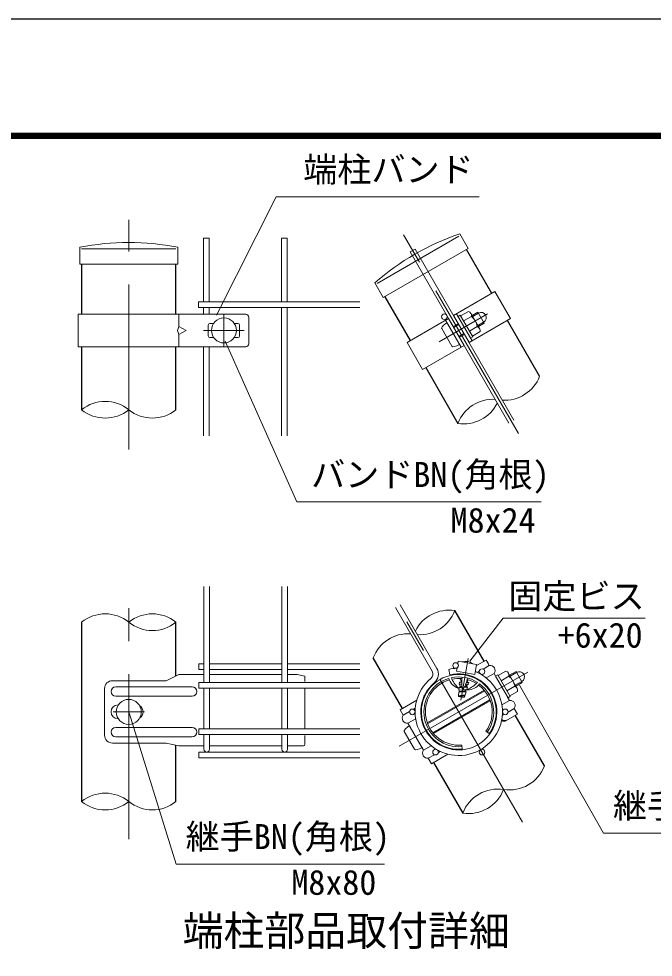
# Model space of a CAD drawing. Units: millimetres, scale not verified. Extents: x -4200 to 4200, y -2970 to 2970.
# Drawn here: x 782 to 2003, y 1164 to 2970 of the extents above; entities that cross this region are included whole.
import ezdxf
from ezdxf.enums import TextEntityAlignment as Align

# ---------------------------------------------------------------- set-up
doc = ezdxf.new("R2010")
doc.units = ezdxf.units.MM
doc.header["$LTSCALE"] = 10
doc.linetypes.add('USER1', pattern=[50.8, 31.75, -6.35, 6.35, -6.35])
for name, color, linetype, lineweight in [('0-0_D-BMK', 2, 'USER1', 13), ('0-1_D-TTL-TXT', 7, 'Continuous', 25), ('0-2_D-STR-TXT', 7, 'Continuous', 13), ('0-3_D-STR-DIM', 7, 'Continuous', 13), ('0-4_D-STR1', 1, 'Continuous', 25), ('0-5_D-STR3', 3, 'Continuous', 13), ('0-6_D-STR2', 7, 'Continuous', 13), ('0-E_D-TTL', 7, 'Continuous', 25)]:
    doc.layers.add(name, color=color, linetype=linetype, lineweight=lineweight)
doc.styles.add('ＭＳ ゴシック', font='')
doc.styles.get('ＭＳ ゴシック').set_extended_font_data('MS Gothic')

msp = doc.modelspace()

# ---------------------------------------------------------------- linework, layer by layer
at = {"layer": '0-0_D-BMK'}
for p, q in [((993.74, 2141.18), (993.74, 2583.12)), ((1743.34, 2171.89), (1522.37, 2554.61)), ((1591.28, 2348.74), (1684.14, 2402.35)), ((1176.74, 2400.37), (1176.74, 2340.37)), ((1137.74, 2370.37), (1215.74, 2370.37)), ((993.74, 1391.73), (993.74, 1881.42)), ((1751.17, 1424.53), (1506.33, 1848.61)), ((1646.91, 1739.56), (1632.75, 1659.26)), ((1761.37, 1713.14), (1514.02, 1570.33)), ((963.74, 1636.57), (1023.74, 1636.57))]:
    msp.add_line(p, q, dxfattribs=at)
at = {"layer": '0-2_D-STR-TXT'}
for p, q in [((1277.19, 2627.68), (1162.31, 2399.6)), ((1277.19, 2627.68), (1667.84, 2627.68)), ((1316.85, 2040.4), (1179.26, 2350.07)), ((1316.85, 2040.4), (1787.42, 2040.4)), ((1714.31, 1816.74), (1649.84, 1734.36)), ((1714.31, 1816.74), (1987.32, 1816.74)), ((1907.28, 1403.27), (1745.76, 1687.97)), ((1084.91, 1343.68), (994.34, 1634.66)), ((1907.28, 1403.27), (2307.93, 1403.27)), ((1084.91, 1343.68), (1485.56, 1343.68))]:
    msp.add_line(p, q, dxfattribs=at)
at = {"layer": '0-3_D-STR-DIM'}
for centre, start, end in [((1717.05, 2308.17), 266.30864, 339.02451), ((948.37, 2161.88), 50.97549, 129.02451), ((1694.44, 2165.83), 86.30864, 159.02451), ((1638.46, 2262.8), 260.97549, 333.69136), ((948.37, 2273.85), 230.97549, 309.02451), ((1039.12, 2273.85), 230.97549, 309.02451), ((948.37, 1753.09), 50.97549, 129.02451), ((1039.12, 1753.09), 50.97549, 129.02451), ((1609.79, 1760.17), 80.97549, 153.69136), ((1553.8, 1857.13), 266.30864, 339.02451), ((1039.12, 1865.06), 230.97549, 309.02451), ((1531.19, 1714.79), 86.30864, 159.02451), ((1726.3, 1558.35), 260.97549, 339.02451), ((1703.69, 1416.01), 80.97549, 159.02451), ((1647.71, 1512.98), 260.97549, 339.02451), ((948.37, 1408.09), 50.97549, 129.02451), ((948.37, 1520.06), 230.97549, 309.02451), ((1039.12, 1520.06), 230.97549, 309.02451)]:
    msp.add_arc(centre, 72.06, start, end, dxfattribs=at)
at = {"layer": '0-4_D-STR1'}
for p, q in [((1692.34, 2441.72), (1643.65, 2526.05)), ((902.99, 2497.74), (902.99, 2401.87)), ((1084.49, 2401.87), (1084.49, 2497.74)), ((1486.47, 2435.3), (1535.16, 2350.97)), ((1784.34, 2282.37), (1722.34, 2389.76)), ((902.99, 2338.87), (902.99, 2217.87)), ((1084.49, 2217.87), (1084.49, 2338.87)), ((1565.16, 2299.01), (1627.16, 2191.62)), ((1677.34, 1733.91), (1621.09, 1831.34)), ((902.99, 1809.07), (902.99, 1464.07)), ((1084.49, 1705.81), (1084.49, 1809.07)), ((1520.16, 1643.16), (1463.91, 1740.59)), ((1564.28, 1668.63), (1562.43, 1667.57)), ((1793.59, 1532.56), (1737.29, 1630.06)), ((1084.49, 1464.07), (1084.49, 1572.42)), ((1580.16, 1539.24), (1636.41, 1441.81))]:
    msp.add_line(p, q, dxfattribs=at)
at = {"layer": '0-5_D-STR3'}
for p, q in [((1471.78, 2460.74), (1628.96, 2551.49)), ((1646.77, 2527.85), (1630.45, 2556.11)), ((899.39, 2497.74), (899.39, 2530.38)), ((1088.09, 2497.74), (1088.09, 2530.38)), ((1483.35, 2433.5), (1646.77, 2527.85)), ((902.99, 2527.12), (1084.49, 2527.12)), ((899.39, 2497.74), (1088.09, 2497.74)), ((1483.35, 2433.5), (1467.03, 2461.76)), ((1618.42, 2399.05), (1698.32, 2445.17)), ((1698.32, 2445.17), (1728.32, 2393.21)), ((896.09, 2401.87), (1218.74, 2401.87)), ((896.09, 2401.87), (896.09, 2338.87)), ((1090.21, 2401.87), (1090.21, 2377.87)), ((1654.4, 2350.54), (1624.4, 2402.5)), ((1632.31, 2398.4), (1647.38, 2407.1)), ((1651.78, 2403.68), (1669.1, 2373.68)), ((1654.44, 2399.06), (1665.62, 2405.51)), ((1655.46, 2397.3), (1666.63, 2403.76)), ((1677.62, 2384.73), (1665.62, 2405.51)), ((1149.74, 2383.87), (1156.9, 2383.87)), ((1196.59, 2383.87), (1203.74, 2383.87)), ((1224.74, 2395.87), (1224.74, 2344.87)), ((1529.18, 2347.52), (1609.07, 2393.65)), ((1633.1, 2338.24), (1603.1, 2390.2)), ((1606.1, 2385), (1630.1, 2343.43)), ((1639.07, 2341.69), (1609.07, 2393.65)), ((1618.07, 2378.06), (1627.42, 2383.46)), ((1648.42, 2347.09), (1618.42, 2399.05)), ((1651.4, 2355.73), (1627.4, 2397.3)), ((1632.31, 2398.4), (1654.81, 2359.43)), ((1637.93, 2388.66), (1653, 2397.36)), ((1648.42, 2347.09), (1728.32, 2393.21)), ((1665.43, 2380.04), (1676.6, 2386.49)), ((1666.44, 2378.28), (1677.62, 2384.73)), ((1146.74, 2380.87), (1146.74, 2359.87)), ((1206.74, 2380.87), (1206.74, 2359.87)), ((1595.87, 2373.9), (1615.37, 2340.13)), ((1619.09, 2376.3), (1628.44, 2381.7)), ((1649.18, 2369.17), (1664.25, 2377.87)), ((1654.81, 2359.43), (1669.88, 2368.13)), ((1090.21, 2362.87), (1090.21, 2338.87)), ((1149.74, 2356.87), (1156.9, 2356.87)), ((1196.59, 2356.87), (1203.74, 2356.87)), ((1529.18, 2347.52), (1559.18, 2295.56)), ((1629.06, 2359.03), (1638.41, 2364.43)), ((1630.07, 2357.28), (1639.42, 2362.68)), ((1651.4, 2355.73), (1655.56, 2358.13)), ((896.09, 2338.87), (1218.74, 2338.87)), ((1559.18, 2295.56), (1639.07, 2341.69)), ((1627.64, 1733.94), (1626.81, 1729.26)), ((1681.5, 1736.31), (1662.7, 1725.46)), ((1681.5, 1736.31), (1685.66, 1729.1)), ((1687.5, 1725.92), (1681.5, 1736.31)), ((1625.37, 1721.08), (1624.25, 1714.74)), ((1636.43, 1732.93), (1636.53, 1732.38)), ((1654.49, 1729.74), (1654.2, 1729.26)), ((1687.5, 1725.92), (1675.5, 1718.99)), ((1090.13, 1708.57), (1065.69, 1696.57)), ((1138.34, 1708.57), (1090.13, 1708.57)), ((1288.35, 1708.57), (1149.14, 1708.57)), ((1317.74, 1708.57), (1299.14, 1708.57)), ((1317.74, 1708.57), (1332.74, 1705.57)), ((1332.74, 1705.57), (1332.74, 1695.3)), ((1624.25, 1714.74), (1659.71, 1708.49)), ((1630.51, 1700.75), (1633.76, 1695.11)), ((1631.8, 1709.71), (1632.51, 1708.47)), ((1646.79, 1698.19), (1644.86, 1696.59)), ((1647.94, 1707.21), (1646.9, 1706.25)), ((1668.1, 1714.72), (1664.45, 1712.61)), ((1667.42, 1714.33), (1664.45, 1712.61)), ((1696.5, 1710.33), (1681.7, 1701.78)), ((1726.5, 1658.37), (1696.5, 1710.33)), ((1723.5, 1663.56), (1699.5, 1705.13)), ((1704.4, 1706.23), (1719.47, 1714.93)), ((1704.4, 1706.23), (1726.9, 1667.26)), ((1710.03, 1696.49), (1725.1, 1705.19)), ((1723.87, 1711.51), (1741.19, 1681.51)), ((1726.54, 1706.89), (1739.01, 1714.1)), ((1727.56, 1705.13), (1740.03, 1712.34)), ((1751.01, 1693.31), (1739.01, 1714.1)), ((947.29, 1681.57), (947.29, 1591.57)), ((1065.69, 1696.57), (962.29, 1696.57)), ((1115.51, 1684.57), (968.51, 1684.57)), ((1332.74, 1681.8), (1332.74, 1604.55)), ((1627.77, 1682.84), (1627.1, 1681.94)), ((1629.34, 1683.9), (1628.96, 1678.06)), ((1634.81, 1683.74), (1629.38, 1683.66)), ((1643.43, 1679.6), (1629.38, 1678.3)), ((1629.52, 1689.63), (1629.8, 1693.79)), ((1629.52, 1689.63), (1631.94, 1685.42)), ((1634.45, 1690.02), (1629.75, 1689.96)), ((1634.44, 1694.37), (1629.8, 1693.79)), ((1634.42, 1693.21), (1629.97, 1693.44)), ((1634.72, 1684.77), (1631.76, 1684.4)), ((1634.65, 1685.76), (1631.94, 1685.41)), ((1633.65, 1695.1), (1633.5, 1694.25)), ((1634.46, 1695.2), (1633.76, 1695.11)), ((1635.08, 1681.15), (1638.04, 1680.63)), ((1644.97, 1683.89), (1639.57, 1683.81)), ((1642.96, 1685.81), (1640.32, 1685.48)), ((1643.01, 1686.84), (1640.78, 1686.55)), ((1643.95, 1679.46), (1641.48, 1677.41)), ((1647.12, 1690.16), (1642.19, 1690.1)), ((1643.13, 1686.76), (1642.96, 1685.81)), ((1642.96, 1685.81), (1645.27, 1683.9)), ((1647.09, 1690.05), (1643.13, 1686.76)), ((1647.66, 1692.54), (1643.15, 1692.77)), ((1645.27, 1683.9), (1643.95, 1679.46)), ((1644.7, 1695.67), (1644.06, 1695.59)), ((1644.85, 1696.55), (1644.33, 1696.48)), ((1644.85, 1696.55), (1644.61, 1695.17)), ((1644.61, 1695.17), (1647.81, 1692.51)), ((1645.49, 1679.72), (1645.81, 1678.64)), ((1647.09, 1690.05), (1647.81, 1692.51)), ((1721.28, 1677), (1736.35, 1685.7)), ((1737.52, 1687.87), (1750, 1695.07)), ((1738.54, 1686.11), (1751.01, 1693.31)), ((1115.51, 1666.57), (968.51, 1666.57)), ((1562.43, 1667.57), (1564.28, 1668.63)), ((1568.13, 1615.43), (1677.37, 1678.5)), ((1568.84, 1613.5), (1678.69, 1676.92)), ((1628.24, 1667.67), (1628.02, 1666.13)), ((1639.4, 1664.08), (1628.08, 1666.07)), ((1628.2, 1667.15), (1628.24, 1667.67)), ((1628.2, 1667.15), (1628.6, 1666.46)), ((1628.24, 1667.67), (1628.71, 1674.9)), ((1640.59, 1669.41), (1628.29, 1667.67)), ((1639.67, 1667.88), (1628.6, 1666.45)), ((1641.18, 1676.48), (1628.71, 1674.9)), ((1642.27, 1675.24), (1628.82, 1674.36)), ((1630.25, 1675.82), (1628.96, 1678.06)), ((1639.51, 1667), (1629.79, 1665.77)), ((1630.25, 1675.82), (1630.12, 1675.08)), ((1641.34, 1677.36), (1630.27, 1675.93)), ((1639.4, 1664.08), (1640.17, 1666.69)), ((1639.66, 1667.11), (1640.17, 1666.69)), ((1639.83, 1668.06), (1639.68, 1667.23)), ((1640.82, 1668.88), (1639.83, 1668.06)), ((1640.82, 1668.88), (1641.54, 1671.32)), ((1642.72, 1675.29), (1641.54, 1671.32)), ((1722.62, 1665.08), (1726.5, 1658.37)), ((1723.5, 1663.56), (1727.65, 1665.96)), ((1726.9, 1667.26), (1741.97, 1675.96)), ((1547.84, 1659.14), (1516, 1640.76)), ((1541.4, 1641.57), (1545.05, 1643.67)), ((1578.81, 1596.23), (1688.66, 1659.65)), ((1580.13, 1594.65), (1689.37, 1657.71)), ((1726.5, 1658.37), (1711.7, 1649.82)), ((1522, 1630.37), (1516, 1640.76)), ((1522, 1630.37), (1534, 1637.29)), ((1716.1, 1631.58), (1712.45, 1629.47)), ((1741.5, 1632.39), (1718.22, 1618.95)), ((1735.5, 1642.78), (1723.5, 1635.85)), ((1741.5, 1632.39), (1735.5, 1642.78)), ((1737.34, 1639.59), (1741.5, 1632.39)), ((1741.5, 1632.39), (1739.22, 1631.07)), ((1531, 1614.78), (1545.8, 1623.32)), ((1561, 1562.82), (1531, 1614.78)), ((1534, 1609.58), (1534.87, 1608.07)), ((1115.51, 1606.57), (968.51, 1606.57)), ((1332.74, 1591.05), (1332.74, 1574.12)), ((1523.78, 1598.49), (1543.28, 1564.71)), ((1687.45, 1594.89), (1681.09, 1599.4)), ((1065.69, 1576.57), (962.29, 1576.57)), ((1115.51, 1588.57), (968.51, 1588.57)), ((1065.69, 1576.57), (1090.13, 1571.17)), ((1138.34, 1571.17), (1090.13, 1571.17)), ((1149.14, 1571.12), (1288.34, 1571.12)), ((1299.14, 1571.12), (1329.74, 1571.12)), ((1561, 1562.82), (1575.8, 1571.36)), ((1635.49, 1564.89), (1634.76, 1572.65)), ((1561, 1562.82), (1557.12, 1569.53)), ((1557.12, 1569.53), (1558, 1568.01)), ((1570, 1547.23), (1582, 1554.15)), ((1576, 1536.84), (1607.84, 1555.22)), ((1586.15, 1564.13), (1586.12, 1564.2)), ((1589.4, 1558.43), (1593.05, 1560.54)), ((1622.43, 1563.65), (1624.28, 1564.71)), ((1576, 1536.84), (1570, 1547.23))]:
    msp.add_line(p, q, dxfattribs=at)
for points in [[(1627.4, 2397.3), (1631.56, 2399.7), (1655.56, 2358.13)], [(1627.64, 1733.94), (1663.09, 1727.69), (1659.71, 1708.49)], [(1699.5, 1705.13), (1703.65, 1707.53), (1727.65, 1665.96)], [(1631.94, 1685.41), (1631.76, 1684.4), (1629.34, 1683.9)], [(1641.48, 1677.41), (1641.31, 1676.46), (1642.72, 1675.29)]]:
    msp.add_lwpolyline(points, dxfattribs=at)
msp.add_lwpolyline([(1103.95, 2370.37), (1090.21, 2377.87), (1087.29, 2370.37), (1090.21, 2362.87)], close=True, dxfattribs=at)
for centre in [(1176.74, 2370.37), (993.74, 1636.57)]:
    msp.add_circle(centre, 24, dxfattribs=at)
for centre, radius, start, end in [((1784.06, 2101.36), 480, 108.66399, 131.33601), ((993.74, 2059.74), 480, 78.66399, 101.33601), ((1218.74, 2395.87), 6, 0, 90), ((1644.62, 2399.02), 8.55, 348.83491, 71.16509), ((1671.62, 2395.12), 10.2, 300, 120), ((1149.74, 2380.87), 3, 90, 180), ((1203.74, 2380.87), 3, 0, 90), ((1633.44, 2373.08), 31.18, 8.85295, 51.14705), ((1661.49, 2369.78), 8.55, 348.86505, 71.13495), ((1149.74, 2359.87), 3, 180, 270), ((1203.74, 2359.87), 3, 270, 0), ((1218.74, 2344.87), 6, 270, 0), ((1642.29, 1713.38), 20.41, 50.1954, 109.8046), ((1688.75, 1716.25), 9.75, 322.61986, 97.38014), ((1628.75, 1636.57), 72, 324.62432, 275.37568), ((1628.75, 1636.57), 67.2, 106.51477, 275.37568), ((1628.75, 1636.57), 64.2, 106.39388, 275.37568), ((1637.63, 1709.1), 29.13, 196.14552, 248.81508), ((1668.77, 1725.69), 59.31, 203.19065, 226.25963), ((1628.75, 1636.57), 67.2, 57.59553, 102.40447), ((1628.75, 1636.57), 64.2, 84.62674, 101.81465), ((1729.65, 1692.41), 95.24, 173.32909, 186.79151), ((1553.02, 1723.56), 95.24, 333.20849, 346.67091), ((1628.75, 1636.57), 64.2, 58.18535, 75.37326), ((1716.71, 1706.85), 8.55, 348.83491, 71.16509), ((1705.53, 1680.91), 31.18, 8.85295, 51.14705), ((1745.01, 1703.7), 10.2, 300, 120), ((962.29, 1681.57), 15, 90, 180), ((968.51, 1675.57), 9, 90, 270), ((1115.51, 1675.57), 9, 270, 90), ((1621.62, 1734.01), 59.31, 293.74037, 316.80935), ((1645.21, 1707.77), 29.13, 271.18492, 323.85448), ((1628.75, 1636.57), 64.2, 324.62432, 53.60612), ((1628.75, 1636.57), 67.2, 324.62432, 53.48523), ((1733.58, 1677.61), 8.55, 348.86505, 71.13495), ((973.01, 1636.57), 13.5, 90, 270), ((1007.95, 1636.57), 13.5, 300.04449, 59.95551), ((1727.75, 1648.7), 9.75, 322.61986, 97.38014), ((1529.75, 1624.45), 9.75, 142.61986, 277.38014), ((1715.06, 1627.52), 9.13, 243.34935, 290.27718), ((1717.57, 1628.97), 9.13, 228.30949, 290.27718), ((962.29, 1591.57), 15, 180, 270), ((968.51, 1597.57), 9, 90, 270), ((1115.51, 1597.57), 9, 270, 90), ((1329.74, 1574.12), 3, 270, 0), ((1568.75, 1556.9), 9.75, 142.61986, 277.38014), ((1576.77, 1561.53), 9.13, 18.40415, 20.0359)]:
    msp.add_arc(centre, radius, start, end, dxfattribs=at)
for centre, start_param, end_param in [((1608.35, 2381.1), 1.5707963, 3.1415927), ((1627.85, 2347.33), 3.1415927, 4.712389), ((1536.25, 1605.69), 1.5707963, 3.1415927), ((1555.75, 1571.91), 3.1415927, 4.712389)]:
    msp.add_ellipse(centre, major_axis=(12.47, 7.2), ratio=0.3125, start_param=start_param, end_param=end_param, dxfattribs=at)
at = {"layer": '0-6_D-STR2'}
for p, q in [((1137.74, 2425.33), (1137.74, 2548.12)), ((1137.74, 2548.12), (1148.54, 2548.12)), ((1148.54, 2425.33), (1148.54, 2548.12)), ((1287.74, 2425.33), (1287.74, 2548.12)), ((1287.74, 2548.12), (1298.54, 2548.12)), ((1298.54, 2425.33), (1298.54, 2548.12)), ((1535.2, 2521.6), (1544.55, 2527)), ((1725.32, 2192.3), (1535.2, 2521.6)), ((1734.67, 2197.7), (1544.55, 2527)), ((1128.14, 2425.33), (1438.34, 2425.33)), ((1128.14, 2425.33), (1128.14, 2414.53)), ((1128.14, 2414.53), (1438.34, 2414.53)), ((1137.74, 2401.87), (1137.74, 2414.53)), ((1148.54, 2401.87), (1148.54, 2414.53)), ((1287.74, 2167.87), (1287.74, 2414.53)), ((1298.54, 2167.87), (1298.54, 2414.53)), ((1137.74, 2167.87), (1137.74, 2338.87)), ((1148.54, 2167.87), (1148.54, 2338.87)), ((1138.34, 1878.02), (1138.34, 1693.27)), ((1149.14, 1878.02), (1149.14, 1693.27)), ((1288.34, 1878.02), (1288.34, 1693.27)), ((1299.14, 1878.02), (1299.14, 1693.27)), ((1516, 1842.65), (1586.72, 1720.16)), ((1506.65, 1837.25), (1577.37, 1714.76)), ((1138.34, 1728.84), (1128.74, 1728.84)), ((1128.74, 1718.04), (1128.74, 1728.84)), ((1138.34, 1718.04), (1128.74, 1718.04)), ((1288.34, 1728.84), (1149.14, 1728.84)), ((1288.34, 1718.04), (1149.14, 1718.04)), ((1438.34, 1728.84), (1299.14, 1728.84)), ((1438.34, 1718.04), (1299.14, 1718.04)), ((1611.79, 1707.78), (1609.29, 1718.29)), ((1438.34, 1693.27), (1128.74, 1693.27)), ((1128.74, 1682.47), (1128.74, 1693.27)), ((1438.34, 1682.47), (1128.74, 1682.47)), ((1138.34, 1682.47), (1138.34, 1603.87)), ((1149.14, 1682.47), (1149.14, 1603.87)), ((1288.34, 1682.47), (1288.34, 1603.87)), ((1299.14, 1682.47), (1299.14, 1603.87)), ((1438.34, 1603.87), (1128.74, 1603.87)), ((1128.74, 1593.07), (1128.74, 1603.87)), ((1438.34, 1593.07), (1128.74, 1593.07)), ((1138.34, 1593.07), (1138.34, 1564.57)), ((1149.14, 1593.07), (1149.14, 1564.57)), ((1288.34, 1593.07), (1288.34, 1564.57)), ((1299.14, 1593.07), (1299.14, 1564.57)), ((1438.34, 1559.17), (1128.74, 1559.17)), ((1128.74, 1548.37), (1128.74, 1559.17)), ((1438.34, 1548.37), (1128.74, 1548.37))]:
    msp.add_line(p, q, dxfattribs=at)
for centre in [(1601.02, 2396.79), (1622.7, 1725.77), (1673.45, 1714), (1539.35, 1636.57), (1718.15, 1636.57), (1584.05, 1559.15), (1673.45, 1559.15)]:
    msp.add_circle(centre, 5.4, dxfattribs=at)
for centre, radius, start, end in [((1568.02, 1709.36), 21.6, 309.83934, 30), ((1628.75, 1636.57), 84, 92.37363, 103.39579), ((1628.75, 1636.57), 84, 129.83934, 67.62637), ((1628.75, 1636.57), 73.2, 129.83934, 103.39579), ((1568.02, 1709.36), 10.8, 309.83934, 30), ((1143.74, 1564.57), 5.4, 180, 0), ((1293.74, 1564.57), 5.4, 180, 0)]:
    msp.add_arc(centre, radius, start, end, dxfattribs=at)
at = {"layer": '0-E_D-TTL', "color": 2}
msp.add_lwpolyline([(-4200.08, 2970.08), (4199.92, 2970.08), (4199.92, -2969.92), (-4200.08, -2969.92)], close=True, dxfattribs=at)
at = {"layer": '0-E_D-TTL'}
for points in [[(-3930.08, 2750.08), (3929.92, 2750.08), (3929.92, -2749.92), (-3930.08, -2749.92)], [(-3927.58, 2747.58), (3927.42, 2747.58), (3927.42, -2747.42), (-3927.58, -2747.42)], [(-3925.08, 2745.08), (3924.92, 2745.08), (3924.92, -2744.92), (-3925.08, -2744.92)], [(-3922.58, 2742.58), (3922.42, 2742.58), (3922.42, -2742.42), (-3922.58, -2742.42)], [(-3920.08, 2740.08), (3919.92, 2740.08), (3919.92, -2739.92), (-3920.08, -2739.92)]]:
    msp.add_lwpolyline(points, close=True, dxfattribs=at)

# ---------------------------------------------------------------- texts
at = {"layer": '0-1_D-TTL-TXT', "style": 'ＭＳ ゴシック'}
msp.add_text('端柱部品取付詳細', height=57.7, dxfattribs=at).set_placement((1097.31, 1169.43), align=Align.BOTTOM_LEFT)
at = {"layer": '0-2_D-STR-TXT', "style": 'ＭＳ ゴシック'}
for s, p in [('端柱バンド', (1329.39, 2641.78)), ('バンドBN(角根)', (1344.55, 2054.89)), ('M8x24', (1612.96, 1966.86)), ('固定ビス', (1723.95, 1820.69)), ('+6x20', (1818.95, 1745.69)), ('継手BN(角根)', (1925.49, 1417.76)), ('継手BN(角根)', (1103.11, 1358.17)), ('M8x80', (1306.54, 1270.13))]:
    msp.add_text(s, height=48.09, dxfattribs=at).set_placement(p, align=Align.BOTTOM_LEFT)

doc.saveas('drawing.dxf')
